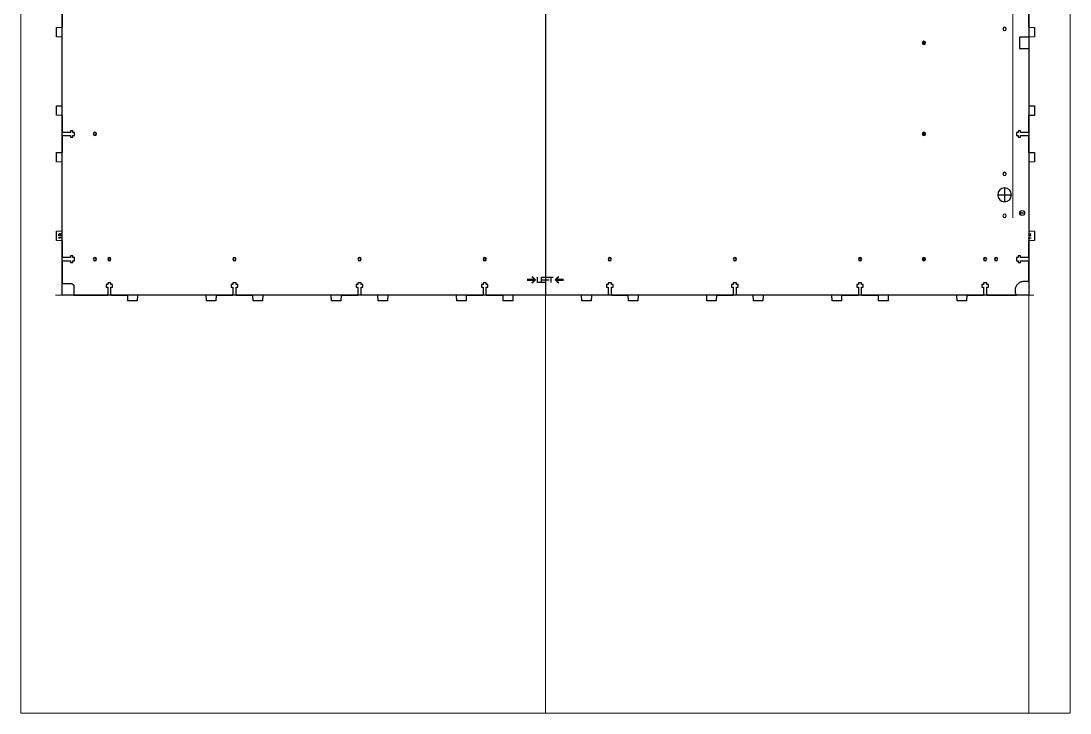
# Model space of a CAD drawing. Header units: millimetres. Extents: x -1949 to 1995, y -1808 to 1842.
# Drawn here: x -843 to 57, y -1808 to -1215 of the extents above; entities that cross this region are included whole.
import ezdxf

# ---------------------------------------------------------------- set-up
doc = ezdxf.new("R2010")
doc.units = ezdxf.units.MM
doc.layers.get('0').update_dxf_attribs({"lineweight": 25, "true_color": 0xffffff})
doc.layers.add('Laser Table', color=2, linetype='Continuous', lineweight=0, true_color=0xffff00)
doc.layers.add('Referance lines', color=2, linetype='Continuous', lineweight=0, true_color=0xffff00)

msp = doc.modelspace()

# ---------------------------------------------------------------- linework, layer by layer
for p, q in [((-807.34637, -1450.2496), (-807.34637, -636.8916)), ((-392.67532, -636.8916), (-392.67532, -1450.2496)), ((21.99572, -636.8916), (21.99572, -1450.2496)), ((-807.34637, -1205.98095), (-807.34637, -1220.35795)), ((21.99572, -1220.37734), (21.99572, -1205.97945)), ((-68.01464, -1232.64377), (-68.01464, -1234.92328)), ((14.09939, -1228.80647), (14.09939, -1238.76087)), ((21.99572, -1228.80647), (14.09939, -1228.80647)), ((-69.15453, -1233.78367), (-66.87474, -1233.78367)), ((14.09939, -1238.76087), (21.99572, -1238.76087)), ((21.99572, -1238.76087), (21.99572, -1287.70415)), ((-807.34637, -1296.12236), (-807.34637, -1310.52025)), ((21.99572, -1310.51875), (21.99572, -1296.14175)), ((-800.32927, -1310.52025), (-807.34637, -1310.52025)), ((-807.34637, -1313.32095), (-800.32927, -1313.32095)), ((-807.34637, -1313.32095), (-807.34637, -1327.69795)), ((-798.12899, -1309.12078), (-800.32927, -1309.12078)), ((-800.32927, -1309.12078), (-800.32927, -1310.52025)), ((-800.32927, -1313.32095), (-800.32927, -1314.72113)), ((-798.12899, -1310.52025), (-798.12899, -1309.12078)), ((-796.68578, -1310.52025), (-798.12899, -1310.52025)), ((-798.12899, -1314.72113), (-798.12899, -1313.32095)), ((-798.12899, -1313.32095), (-796.68578, -1313.32095)), ((-796.68578, -1313.32095), (-796.68578, -1310.52025)), ((-69.15453, -1311.9191), (-66.87474, -1311.9191)), ((-68.01464, -1310.7792), (-68.01464, -1313.05871)), ((12.77834, -1310.51875), (11.33513, -1310.51875)), ((11.33513, -1310.51875), (11.33513, -1313.31945)), ((11.33513, -1313.31945), (12.77834, -1313.31945)), ((14.97862, -1309.11857), (12.77834, -1309.11857)), ((12.77834, -1309.11857), (12.77834, -1310.51875)), ((12.77834, -1313.31945), (12.77834, -1314.71892)), ((14.97862, -1310.51875), (14.97862, -1309.11857)), ((21.99572, -1310.51875), (14.97862, -1310.51875)), ((14.97862, -1313.31945), (21.99572, -1313.31945)), ((14.97862, -1314.71892), (14.97862, -1313.31945)), ((21.99572, -1327.71734), (21.99572, -1313.31945)), ((-800.32927, -1314.72113), (-798.12899, -1314.72113)), ((12.77834, -1314.71892), (14.97862, -1314.71892)), ((1.15431, -1358.20994), (1.15431, -1370.00966)), ((-4.74554, -1364.1098), (7.05417, -1364.1098)), ((-807.34637, -1403.46236), (-807.34637, -1417.86025)), ((21.99572, -1417.85875), (21.99572, -1403.48175)), ((-800.32927, -1417.86025), (-807.34637, -1417.86025)), ((-807.34637, -1420.66095), (-800.32927, -1420.66095)), ((-807.34637, -1420.66095), (-807.34637, -1440.18556)), ((-798.12899, -1416.46078), (-800.32927, -1416.46078)), ((-800.32927, -1416.46078), (-800.32927, -1417.86025)), ((-800.32927, -1420.66095), (-800.32927, -1422.06113)), ((-798.12899, -1417.86025), (-798.12899, -1416.46078)), ((-796.68578, -1417.86025), (-798.12899, -1417.86025)), ((-798.12899, -1422.06113), (-798.12899, -1420.66095)), ((-798.12899, -1420.66095), (-796.68578, -1420.66095)), ((-796.68578, -1420.66095), (-796.68578, -1417.86025)), ((-69.15453, -1419.13292), (-66.87474, -1419.13292)), ((-68.01464, -1417.99302), (-68.01464, -1420.27253)), ((12.77834, -1417.85875), (11.33513, -1417.85875)), ((11.33513, -1417.85875), (11.33513, -1420.65945)), ((11.33513, -1420.65945), (12.77834, -1420.65945)), ((14.97862, -1416.45857), (12.77834, -1416.45857)), ((12.77834, -1416.45857), (12.77834, -1417.85875)), ((12.77834, -1420.65945), (12.77834, -1422.05892)), ((14.97862, -1417.85875), (14.97862, -1416.45857)), ((21.99572, -1417.85875), (14.97862, -1417.85875)), ((14.97862, -1420.65945), (21.99572, -1420.65945)), ((14.97862, -1422.05892), (14.97862, -1420.65945)), ((21.99572, -1438.42985), (21.99572, -1420.65945)), ((-800.32927, -1422.06113), (-798.12899, -1422.06113)), ((12.77834, -1422.05892), (14.97862, -1422.05892)), ((-765.46901, -1439.58901), (-768.26972, -1439.58901)), ((-768.26972, -1439.58901), (-768.26972, -1441.03222)), ((-765.46901, -1441.03222), (-765.46901, -1439.58901)), ((-658.12901, -1439.58901), (-660.92972, -1439.58901)), ((-660.92972, -1439.58901), (-660.92972, -1441.03222)), ((-658.12901, -1441.03222), (-658.12901, -1439.58901)), ((-550.78901, -1439.58901), (-553.58972, -1439.58901)), ((-553.58972, -1439.58901), (-553.58972, -1441.03222)), ((-550.78901, -1441.03222), (-550.78901, -1439.58901)), ((-443.45051, -1439.58901), (-446.25122, -1439.58901)), ((-446.25122, -1439.58901), (-446.25122, -1441.03222)), ((-443.45051, -1441.03222), (-443.45051, -1439.58901)), ((-336.11051, -1439.58901), (-338.91122, -1439.58901)), ((-338.91122, -1439.58901), (-338.91122, -1441.03222)), ((-336.11051, -1441.03222), (-336.11051, -1439.58901)), ((-228.77051, -1439.58901), (-231.57122, -1439.58901)), ((-231.57122, -1439.58901), (-231.57122, -1441.03222)), ((-228.77051, -1441.03222), (-228.77051, -1439.58901)), ((-121.43051, -1439.58901), (-124.23122, -1439.58901)), ((-124.23122, -1439.58901), (-124.23122, -1441.03222)), ((-121.43051, -1441.03222), (-121.43051, -1439.58901)), ((-14.09051, -1439.58901), (-16.89122, -1439.58901)), ((-16.89122, -1439.58901), (-16.89122, -1441.03222)), ((-14.09051, -1441.03222), (-14.09051, -1439.58901)), ((21.99572, -1438.42985), (17.9447, -1438.42985)), ((-797.262, -1442.58557), (-797.262, -1450.2496)), ((-768.26972, -1441.03222), (-769.66919, -1441.03222)), ((-769.66919, -1441.03222), (-769.66919, -1443.2325)), ((-769.66919, -1443.2325), (-768.26972, -1443.2325)), ((-768.26972, -1443.2325), (-768.26972, -1450.2496)), ((-764.06884, -1441.03222), (-765.46901, -1441.03222)), ((-765.46901, -1450.2496), (-765.46901, -1443.2325)), ((-765.46901, -1443.2325), (-764.06884, -1443.2325)), ((-764.06884, -1443.2325), (-764.06884, -1441.03222)), ((-660.92972, -1441.03222), (-662.32919, -1441.03222)), ((-662.32919, -1441.03222), (-662.32919, -1443.2325)), ((-662.32919, -1443.2325), (-660.92972, -1443.2325)), ((-660.92972, -1443.2325), (-660.92972, -1450.2496)), ((-656.72884, -1441.03222), (-658.12901, -1441.03222)), ((-658.12901, -1450.2496), (-658.12901, -1443.2325)), ((-658.12901, -1443.2325), (-656.72884, -1443.2325)), ((-656.72884, -1443.2325), (-656.72884, -1441.03222)), ((-553.58972, -1441.03222), (-554.98919, -1441.03222)), ((-554.98919, -1441.03222), (-554.98919, -1443.2325)), ((-554.98919, -1443.2325), (-553.58972, -1443.2325)), ((-553.58972, -1443.2325), (-553.58972, -1450.2496)), ((-549.38884, -1441.03222), (-550.78901, -1441.03222)), ((-550.78901, -1450.2496), (-550.78901, -1443.2325)), ((-550.78901, -1443.2325), (-549.38884, -1443.2325)), ((-549.38884, -1443.2325), (-549.38884, -1441.03222)), ((-447.65069, -1441.03222), (-447.65069, -1443.2325)), ((-446.25122, -1441.03222), (-447.65069, -1441.03222)), ((-447.65069, -1443.2325), (-446.25122, -1443.2325)), ((-446.25122, -1443.2325), (-446.25122, -1450.2496)), ((-442.05034, -1441.03222), (-443.45051, -1441.03222)), ((-443.45051, -1450.2496), (-443.45051, -1443.2325)), ((-443.45051, -1443.2325), (-442.05034, -1443.2325)), ((-442.05034, -1443.2325), (-442.05034, -1441.03222)), ((-338.91122, -1441.03222), (-340.31069, -1441.03222)), ((-340.31069, -1441.03222), (-340.31069, -1443.2325)), ((-340.31069, -1443.2325), (-338.91122, -1443.2325)), ((-338.91122, -1443.2325), (-338.91122, -1450.2496)), ((-334.71034, -1441.03222), (-336.11051, -1441.03222)), ((-336.11051, -1450.2496), (-336.11051, -1443.2325)), ((-336.11051, -1443.2325), (-334.71034, -1443.2325)), ((-334.71034, -1443.2325), (-334.71034, -1441.03222)), ((-231.57122, -1441.03222), (-232.97069, -1441.03222)), ((-232.97069, -1441.03222), (-232.97069, -1443.2325)), ((-232.97069, -1443.2325), (-231.57122, -1443.2325)), ((-231.57122, -1443.2325), (-231.57122, -1450.2496)), ((-227.37034, -1441.03222), (-228.77051, -1441.03222)), ((-228.77051, -1450.2496), (-228.77051, -1443.2325)), ((-228.77051, -1443.2325), (-227.37034, -1443.2325)), ((-227.37034, -1443.2325), (-227.37034, -1441.03222)), ((-124.23122, -1441.03222), (-125.63069, -1441.03222)), ((-125.63069, -1441.03222), (-125.63069, -1443.2325)), ((-125.63069, -1443.2325), (-124.23122, -1443.2325)), ((-124.23122, -1443.2325), (-124.23122, -1450.2496)), ((-120.03034, -1441.03222), (-121.43051, -1441.03222)), ((-121.43051, -1450.2496), (-121.43051, -1443.2325)), ((-121.43051, -1443.2325), (-120.03034, -1443.2325)), ((-120.03034, -1443.2325), (-120.03034, -1441.03222)), ((-16.89122, -1441.03222), (-18.29069, -1441.03222)), ((-18.29069, -1441.03222), (-18.29069, -1443.2325)), ((-18.29069, -1443.2325), (-16.89122, -1443.2325)), ((-16.89122, -1443.2325), (-16.89122, -1450.2496)), ((-12.69034, -1441.03222), (-14.09051, -1441.03222)), ((-14.09051, -1450.2496), (-14.09051, -1443.2325)), ((-14.09051, -1443.2325), (-12.69034, -1443.2325)), ((-12.69034, -1443.2325), (-12.69034, -1441.03222)), ((21.99572, -1450.2496), (-807.34637, -1450.2496)), ((-797.262, -1450.2496), (-768.26972, -1450.2496)), ((-765.46901, -1450.2496), (-751.09202, -1450.2496)), ((-675.3276, -1450.2496), (-660.92972, -1450.2496)), ((-658.12901, -1450.2496), (-643.75202, -1450.2496)), ((-567.9876, -1450.2496), (-553.58972, -1450.2496)), ((-536.41202, -1450.2496), (-550.78901, -1450.2496)), ((-460.6491, -1450.2496), (-446.25122, -1450.2496)), ((-443.45051, -1450.2496), (-429.07352, -1450.2496)), ((-338.91122, -1450.2496), (-353.3091, -1450.2496)), ((-336.11051, -1450.2496), (-321.73352, -1450.2496)), ((-245.9691, -1450.2496), (-231.57122, -1450.2496)), ((-214.39352, -1450.2496), (-228.77051, -1450.2496)), ((-138.6291, -1450.2496), (-124.23122, -1450.2496)), ((-121.43051, -1450.2496), (-107.05352, -1450.2496)), ((-31.2891, -1450.2496), (-16.89122, -1450.2496)), ((-14.09051, -1450.2496), (11.43488, -1450.2496))]:
    msp.add_line(p, q)
at = {"color": 1, "true_color": 0xff0000}
for p, q in [((-812.21809, -1220.55805), (-807.34637, -1220.35795)), ((-812.21809, -1228.59545), (-812.21809, -1220.55805)), ((21.99572, -1220.37734), (26.86744, -1220.57743)), ((26.86744, -1220.57743), (26.86744, -1228.60637)), ((-807.34637, -1228.79555), (-812.21809, -1228.59545)), ((-807.34637, -1287.69323), (-807.34637, -1228.79555)), ((26.86744, -1228.60637), (21.99572, -1228.80647)), ((-812.21809, -1287.89333), (-807.34637, -1287.69323)), ((-812.21809, -1295.92227), (-812.21809, -1287.89333)), ((-807.34637, -1296.12236), (-812.21809, -1295.92227)), ((21.99572, -1287.70415), (26.86744, -1287.90425)), ((26.86744, -1295.94165), (21.99572, -1296.14175)), ((26.86744, -1287.90425), (26.86744, -1295.94165)), ((-812.21809, -1327.89805), (-807.34637, -1327.69795)), ((-812.21809, -1335.93545), (-812.21809, -1327.89805)), ((21.99572, -1327.71734), (26.86744, -1327.91743)), ((26.86744, -1327.91743), (26.86744, -1335.94637)), ((-807.34637, -1336.13555), (-812.21809, -1335.93545)), ((-807.34637, -1395.03323), (-807.34637, -1336.13555)), ((26.86744, -1335.94637), (21.99572, -1336.14647)), ((21.99572, -1336.14647), (21.99572, -1395.04415)), ((-812.21809, -1395.23333), (-807.34637, -1395.03323)), ((-812.21809, -1403.26227), (-812.21809, -1395.23333)), ((-807.34637, -1403.46236), (-812.21809, -1403.26227)), ((21.99572, -1395.04415), (26.86744, -1395.24425)), ((26.86744, -1403.28165), (21.99572, -1403.48175)), ((26.86744, -1395.24425), (26.86744, -1403.28165)), ((-807.34637, -1440.18556), (-799.66202, -1440.18556)), ((-750.89192, -1455.12132), (-751.09202, -1450.2496)), ((-742.85451, -1455.12132), (-750.89192, -1455.12132)), ((-742.65442, -1450.2496), (-742.85451, -1455.12132)), ((-683.75673, -1450.2496), (-742.65442, -1450.2496)), ((-683.55664, -1455.12132), (-683.75673, -1450.2496)), ((-675.5277, -1455.12132), (-683.55664, -1455.12132)), ((-675.3276, -1450.2496), (-675.5277, -1455.12132)), ((-643.55192, -1455.12132), (-643.75202, -1450.2496)), ((-635.51451, -1455.12132), (-643.55192, -1455.12132)), ((-635.31442, -1450.2496), (-635.51451, -1455.12132)), ((-576.41673, -1450.2496), (-635.31442, -1450.2496)), ((-576.21664, -1455.12132), (-576.41673, -1450.2496)), ((-568.1877, -1455.12132), (-576.21664, -1455.12132)), ((-567.9876, -1450.2496), (-568.1877, -1455.12132)), ((-536.21192, -1455.12132), (-536.41202, -1450.2496)), ((-528.17451, -1455.12132), (-536.21192, -1455.12132)), ((-527.97442, -1450.2496), (-528.17451, -1455.12132)), ((-469.07823, -1450.2496), (-527.97442, -1450.2496)), ((-468.87814, -1455.12132), (-469.07823, -1450.2496)), ((-460.8492, -1455.12132), (-468.87814, -1455.12132)), ((-460.6491, -1450.2496), (-460.8492, -1455.12132)), ((-428.87342, -1455.12132), (-429.07352, -1450.2496)), ((-420.83601, -1455.12132), (-428.87342, -1455.12132)), ((-420.63592, -1450.2496), (-420.83601, -1455.12132)), ((-361.73823, -1450.2496), (-420.63592, -1450.2496)), ((-361.53814, -1455.12132), (-361.73823, -1450.2496)), ((-353.5092, -1455.12132), (-361.53814, -1455.12132)), ((-353.3091, -1450.2496), (-353.5092, -1455.12132)), ((-321.53342, -1455.12132), (-321.73352, -1450.2496)), ((-313.49601, -1455.12132), (-321.53342, -1455.12132)), ((-313.29592, -1450.2496), (-313.49601, -1455.12132)), ((-254.39823, -1450.2496), (-313.29592, -1450.2496)), ((-254.19814, -1455.12132), (-254.39823, -1450.2496)), ((-246.1692, -1455.12132), (-254.19814, -1455.12132)), ((-245.9691, -1450.2496), (-246.1692, -1455.12132)), ((-214.19342, -1455.12132), (-214.39352, -1450.2496)), ((-206.15601, -1455.12132), (-214.19342, -1455.12132)), ((-205.95592, -1450.2496), (-206.15601, -1455.12132)), ((-147.05823, -1450.2496), (-205.95592, -1450.2496)), ((-146.85814, -1455.12132), (-147.05823, -1450.2496)), ((-138.8292, -1455.12132), (-146.85814, -1455.12132)), ((-138.6291, -1450.2496), (-138.8292, -1455.12132)), ((-106.85342, -1455.12132), (-107.05352, -1450.2496)), ((-98.81601, -1455.12132), (-106.85342, -1455.12132)), ((-98.61592, -1450.2496), (-98.81601, -1455.12132)), ((-39.71823, -1450.2496), (-98.61592, -1450.2496)), ((-39.51814, -1455.12132), (-39.71823, -1450.2496)), ((-31.4892, -1455.12132), (-39.51814, -1455.12132)), ((-31.2891, -1450.2496), (-31.4892, -1455.12132))]:
    msp.add_line(p, q, dxfattribs=at)
at = {"color": 5, "true_color": 0x0000ff}
for points in [[(14.93593, -1379.71239), (14.93593, -1379.62462), (17.31873, -1379.62462)], [(-810.17701, -1399.26386), (-810.17701, -1397.95068)], [(-807.76006, -1398.03845), (-807.76006, -1399.26386), (-810.17701, -1399.26386), (-810.17701, -1399.26386)], [(-810.16007, -1400.86575), (-810.16007, -1400.77742), (-807.77727, -1400.77742)], [(-809.02949, -1397.83581), (-809.02272, -1397.83581)], [(-809.0261, -1397.83581), (-809.02893, -1399.26386)], [(24.05985, -1399.63088), (21.64318, -1398.52034), (21.64318, -1398.43229), (24.05985, -1397.32202)], [(21.6604, -1401.09759), (21.6604, -1401.00954), (24.0432, -1401.00954)], [(23.26116, -1397.69004), (23.26116, -1399.26992)], [(-404.27386, -1434.40651), (-401.88259, -1436.79834), (-408.4214, -1436.79834)], [(-408.4214, -1437.19853), (-401.88174, -1437.19853), (-404.28204, -1439.59911)], [(-403.9764, -1434.21685), (-401.19425, -1436.99872), (-403.9764, -1439.78058)], [(-396.53787, -1439.17691), (-399.59433, -1439.17691), (-399.59433, -1434.82109)], [(-392.68948, -1439.17691), (-396.1182, -1439.17691), (-396.1182, -1434.82109), (-392.72617, -1434.82109)], [(-396.1182, -1436.8466), (-392.86672, -1436.8466)], [(-392.30707, -1439.17691), (-392.30707, -1434.82109), (-389.25061, -1434.82109)], [(-392.30707, -1436.8466), (-389.42784, -1436.8466)], [(-389.727, -1434.82109), (-385.96893, -1434.82109)], [(-387.83724, -1439.17691), (-387.83724, -1434.82109)], [(-381.58686, -1439.78086), (-384.36901, -1436.999), (-381.58686, -1434.21713)], [(-377.14158, -1436.79862), (-383.68123, -1436.79862), (-381.28093, -1434.3986)], [(-381.28912, -1439.59065), (-383.68039, -1437.19966), (-377.14158, -1437.19966)]]:
    msp.add_lwpolyline(points, dxfattribs=at)
at = {"color": 3, "true_color": 0x00ff00}
for points in [[(1.15396, -1220.41546), (0.36691, -1220.41546), (-0.27091, -1221.05329), (-0.27091, -1221.84033)], [(-0.27091, -1221.84033), (-0.27091, -1222.62667), (0.36691, -1223.26485), (1.15396, -1223.26485)], [(2.57883, -1221.84033), (2.57883, -1221.05329), (1.94136, -1220.41546), (1.15396, -1220.41546)], [(1.15396, -1223.26485), (1.94136, -1223.26485), (2.57883, -1222.62703), (2.57883, -1221.84033)], [(-68.01464, -1232.3588), (-68.80169, -1232.3588), (-69.43951, -1232.99697), (-69.43951, -1233.78367)], [(-66.58977, -1233.78367), (-66.58977, -1232.99697), (-67.22724, -1232.3588), (-68.01464, -1232.3588)], [(-69.43951, -1233.78367), (-69.43951, -1234.57036), (-68.80169, -1235.20818), (-68.01464, -1235.20818)], [(-68.01464, -1235.20818), (-67.22724, -1235.20818), (-66.58977, -1234.57036), (-66.58977, -1233.78367)], [(-779.24007, -1310.49423), (-780.02712, -1310.49423), (-780.66494, -1311.1324), (-780.66494, -1311.9191)], [(-780.66494, -1311.9191), (-780.66494, -1312.70579), (-780.02712, -1313.34362), (-779.24007, -1313.34362)], [(-777.8152, -1311.9191), (-777.8152, -1311.1324), (-778.45267, -1310.49423), (-779.24007, -1310.49423)], [(-779.24007, -1313.34362), (-778.45267, -1313.34362), (-777.8152, -1312.70579), (-777.8152, -1311.9191)], [(-68.01464, -1310.49423), (-68.80169, -1310.49423), (-69.43951, -1311.1324), (-69.43951, -1311.9191)], [(-69.43951, -1311.9191), (-69.43951, -1312.70579), (-68.80169, -1313.34362), (-68.01464, -1313.34362)], [(-66.58977, -1311.9191), (-66.58977, -1311.1324), (-67.22724, -1310.49423), (-68.01464, -1310.49423)], [(-68.01464, -1313.34362), (-67.22724, -1313.34362), (-66.58977, -1312.70579), (-66.58977, -1311.9191)], [(1.15396, -1344.68515), (0.36691, -1344.68515), (-0.27091, -1345.32332), (-0.27091, -1346.11002)], [(-0.27091, -1346.11002), (-0.27091, -1346.89671), (0.36691, -1347.53454), (1.15396, -1347.53454)], [(2.57883, -1346.11002), (2.57883, -1345.32332), (1.94136, -1344.68515), (1.15396, -1344.68515)], [(1.15396, -1347.53454), (1.94136, -1347.53454), (2.57883, -1346.89671), (2.57883, -1346.11002)], [(1.15431, -1358.20994), (-2.10535, -1358.20994), (-4.74589, -1360.85049), (-4.74554, -1364.1098)], [(7.05417, -1364.1098), (7.05417, -1360.85049), (4.41222, -1358.20994), (1.15431, -1358.20994)], [(-4.74554, -1364.1098), (-4.74554, -1367.36806), (-2.105, -1370.00966), (1.15431, -1370.00966)], [(1.15431, -1370.00966), (4.41222, -1370.00966), (7.05417, -1367.36806), (7.05417, -1364.1098)], [(1.15396, -1380.68506), (0.36691, -1380.68506), (-0.27091, -1381.32289), (-0.27091, -1382.10993)], [(-0.27091, -1382.10993), (-0.27091, -1382.89627), (0.36691, -1383.53445), (1.15396, -1383.53445)], [(2.57883, -1382.10993), (2.57883, -1381.32289), (1.94136, -1380.68506), (1.15396, -1380.68506)], [(1.15396, -1383.53445), (1.94136, -1383.53445), (2.57883, -1382.89663), (2.57883, -1382.10993)], [(-779.24007, -1417.83423), (-780.02712, -1417.83423), (-780.66494, -1418.4724), (-780.66494, -1419.2591)], [(-780.66494, -1419.2591), (-780.66494, -1420.04579), (-780.02712, -1420.68362), (-779.24007, -1420.68362)], [(-777.8152, -1419.2591), (-777.8152, -1418.4724), (-778.45267, -1417.83423), (-779.24007, -1417.83423)], [(-779.24007, -1420.68362), (-778.45267, -1420.68362), (-777.8152, -1420.04579), (-777.8152, -1419.2591)], [(-766.87087, -1417.83423), (-767.65791, -1417.83423), (-768.29574, -1418.4724), (-768.29574, -1419.2591)], [(-768.29574, -1419.2591), (-768.29574, -1420.04579), (-767.65791, -1420.68362), (-766.87087, -1420.68362)], [(-765.446, -1419.2591), (-765.446, -1418.4724), (-766.08347, -1417.83423), (-766.87087, -1417.83423)], [(-766.87087, -1420.68362), (-766.08347, -1420.68362), (-765.446, -1420.04579), (-765.446, -1419.2591)], [(-659.53087, -1417.83423), (-660.31791, -1417.83423), (-660.95574, -1418.4724), (-660.95574, -1419.2591)], [(-660.95574, -1419.2591), (-660.95574, -1420.04579), (-660.31791, -1420.68362), (-659.53087, -1420.68362)], [(-658.106, -1419.2591), (-658.106, -1418.4724), (-658.74347, -1417.83423), (-659.53087, -1417.83423)], [(-659.53087, -1420.68362), (-658.74347, -1420.68362), (-658.106, -1420.04579), (-658.106, -1419.2591)], [(-552.19087, -1417.83423), (-552.97791, -1417.83423), (-553.61574, -1418.4724), (-553.61574, -1419.2591)], [(-553.61574, -1419.2591), (-553.61574, -1420.04579), (-552.97791, -1420.68362), (-552.19087, -1420.68362)], [(-550.766, -1419.2591), (-550.766, -1418.4724), (-551.40347, -1417.83423), (-552.19087, -1417.83423)], [(-552.19087, -1420.68362), (-551.40347, -1420.68362), (-550.766, -1420.04579), (-550.766, -1419.2591)], [(-444.85087, -1417.83423), (-445.63791, -1417.83423), (-446.27574, -1418.4724), (-446.27574, -1419.2591)], [(-446.27574, -1419.2591), (-446.27574, -1420.04579), (-445.63791, -1420.68362), (-444.85087, -1420.68362)], [(-443.426, -1419.2591), (-443.426, -1418.4724), (-444.06347, -1417.83423), (-444.85087, -1417.83423)], [(-444.85087, -1420.68362), (-444.06347, -1420.68362), (-443.426, -1420.04579), (-443.426, -1419.2591)], [(-337.51087, -1417.83423), (-338.29791, -1417.83423), (-338.93574, -1418.4724), (-338.93574, -1419.2591)], [(-338.93574, -1419.2591), (-338.93574, -1420.04579), (-338.29791, -1420.68362), (-337.51087, -1420.68362)], [(-336.086, -1419.2591), (-336.086, -1418.4724), (-336.72347, -1417.83423), (-337.51087, -1417.83423)], [(-337.51087, -1420.68362), (-336.72347, -1420.68362), (-336.086, -1420.04579), (-336.086, -1419.2591)], [(-230.17237, -1417.83423), (-230.95941, -1417.83423), (-231.59724, -1418.4724), (-231.59724, -1419.2591)], [(-231.59724, -1419.2591), (-231.59724, -1420.04579), (-230.95941, -1420.68362), (-230.17237, -1420.68362)], [(-228.7475, -1419.2591), (-228.7475, -1418.4724), (-229.38497, -1417.83423), (-230.17237, -1417.83423)], [(-230.17237, -1420.68362), (-229.38497, -1420.68362), (-228.7475, -1420.04579), (-228.7475, -1419.2591)], [(-122.83237, -1417.83423), (-123.61941, -1417.83423), (-124.25724, -1418.4724), (-124.25724, -1419.2591)], [(-124.25724, -1419.2591), (-124.25724, -1420.04579), (-123.61941, -1420.68362), (-122.83237, -1420.68362)], [(-121.4075, -1419.2591), (-121.4075, -1418.4724), (-122.04497, -1417.83423), (-122.83237, -1417.83423)], [(-122.83237, -1420.68362), (-122.04497, -1420.68362), (-121.4075, -1420.04579), (-121.4075, -1419.2591)], [(-68.01464, -1417.70805), (-68.80169, -1417.70805), (-69.43951, -1418.34622), (-69.43951, -1419.13292)], [(-69.43951, -1419.13292), (-69.43951, -1419.91961), (-68.80169, -1420.55743), (-68.01464, -1420.55743)], [(-66.58977, -1419.13292), (-66.58977, -1418.34622), (-67.22724, -1417.70805), (-68.01464, -1417.70805)], [(-68.01464, -1420.55743), (-67.22724, -1420.55743), (-66.58977, -1419.91961), (-66.58977, -1419.13292)], [(-15.49237, -1417.83423), (-16.27941, -1417.83423), (-16.91724, -1418.4724), (-16.91724, -1419.2591)], [(-16.91724, -1419.2591), (-16.91724, -1420.04579), (-16.27941, -1420.68362), (-15.49237, -1420.68362)], [(-14.0675, -1419.2591), (-14.0675, -1418.4724), (-14.70497, -1417.83423), (-15.49237, -1417.83423)], [(-15.49237, -1420.68362), (-14.70497, -1420.68362), (-14.0675, -1420.04579), (-14.0675, -1419.2591)], [(-6.11214, -1417.83423), (-6.89919, -1417.83423), (-7.53701, -1418.4724), (-7.53701, -1419.2591)], [(-7.53701, -1419.2591), (-7.53701, -1420.04579), (-6.89919, -1420.68362), (-6.11214, -1420.68362)], [(-4.68727, -1419.2591), (-4.68727, -1418.4724), (-5.32474, -1417.83423), (-6.11214, -1417.83423)], [(-6.11214, -1420.68362), (-5.32474, -1420.68362), (-4.68727, -1420.04579), (-4.68727, -1419.2591)]]:
    msp.add_open_spline(points, degree=3, dxfattribs=at)
at = {"color": 6, "true_color": 0xff00ff}
for points in [[(-68.01464, -1232.64377), (-68.64428, -1232.64377), (-69.15453, -1233.15431), (-69.15453, -1233.78367)], [(-66.87474, -1233.78367), (-66.87474, -1233.15431), (-67.38472, -1232.64377), (-68.01464, -1232.64377)], [(-69.15453, -1233.78367), (-69.15453, -1234.41302), (-68.64428, -1234.92328), (-68.01464, -1234.92328)], [(-68.01464, -1234.92328), (-67.38472, -1234.92328), (-66.87474, -1234.41302), (-66.87474, -1233.78367)], [(-779.24007, -1310.7792), (-779.86971, -1310.7792), (-780.37996, -1311.28974), (-780.37996, -1311.9191)], [(-780.37996, -1311.9191), (-780.37996, -1312.54845), (-779.86971, -1313.05871), (-779.24007, -1313.05871)], [(-778.10017, -1311.9191), (-778.10017, -1311.28974), (-778.61015, -1310.7792), (-779.24007, -1310.7792)], [(-779.24007, -1313.05871), (-778.61015, -1313.05871), (-778.10017, -1312.54845), (-778.10017, -1311.9191)], [(-68.01464, -1310.7792), (-68.64428, -1310.7792), (-69.15453, -1311.28974), (-69.15453, -1311.9191)], [(-69.15453, -1311.9191), (-69.15453, -1312.54845), (-68.64428, -1313.05871), (-68.01464, -1313.05871)], [(-66.87474, -1311.9191), (-66.87474, -1311.28974), (-67.38472, -1310.7792), (-68.01464, -1310.7792)], [(-68.01464, -1313.05871), (-67.38472, -1313.05871), (-66.87474, -1312.54845), (-66.87474, -1311.9191)], [(-779.24007, -1418.1192), (-779.86971, -1418.1192), (-780.37996, -1418.62974), (-780.37996, -1419.2591)], [(-780.37996, -1419.2591), (-780.37996, -1419.88845), (-779.86971, -1420.39871), (-779.24007, -1420.39871)], [(-778.10017, -1419.2591), (-778.10017, -1418.62974), (-778.61015, -1418.1192), (-779.24007, -1418.1192)], [(-779.24007, -1420.39871), (-778.61015, -1420.39871), (-778.10017, -1419.88845), (-778.10017, -1419.2591)], [(-766.87087, -1418.1192), (-767.5005, -1418.1192), (-768.01076, -1418.62974), (-768.01076, -1419.2591)], [(-768.01076, -1419.2591), (-768.01076, -1419.88845), (-767.5005, -1420.39871), (-766.87087, -1420.39871)], [(-765.73097, -1419.2591), (-765.73097, -1418.62974), (-766.24095, -1418.1192), (-766.87087, -1418.1192)], [(-766.87087, -1420.39871), (-766.24095, -1420.39871), (-765.73097, -1419.88845), (-765.73097, -1419.2591)], [(-659.53087, -1418.1192), (-660.1605, -1418.1192), (-660.67076, -1418.62974), (-660.67076, -1419.2591)], [(-660.67076, -1419.2591), (-660.67076, -1419.88845), (-660.1605, -1420.39871), (-659.53087, -1420.39871)], [(-658.39097, -1419.2591), (-658.39097, -1418.62974), (-658.90095, -1418.1192), (-659.53087, -1418.1192)], [(-659.53087, -1420.39871), (-658.90095, -1420.39871), (-658.39097, -1419.88845), (-658.39097, -1419.2591)], [(-552.19087, -1418.1192), (-552.8205, -1418.1192), (-553.33076, -1418.62974), (-553.33076, -1419.2591)], [(-553.33076, -1419.2591), (-553.33076, -1419.88845), (-552.8205, -1420.39871), (-552.19087, -1420.39871)], [(-551.05097, -1419.2591), (-551.05097, -1418.62974), (-551.56095, -1418.1192), (-552.19087, -1418.1192)], [(-552.19087, -1420.39871), (-551.56095, -1420.39871), (-551.05097, -1419.88845), (-551.05097, -1419.2591)], [(-444.85087, -1418.1192), (-445.4805, -1418.1192), (-445.99076, -1418.62974), (-445.99076, -1419.2591)], [(-445.99076, -1419.2591), (-445.99076, -1419.88845), (-445.4805, -1420.39871), (-444.85087, -1420.39871)], [(-443.71097, -1419.2591), (-443.71097, -1418.62974), (-444.22095, -1418.1192), (-444.85087, -1418.1192)], [(-444.85087, -1420.39871), (-444.22095, -1420.39871), (-443.71097, -1419.88845), (-443.71097, -1419.2591)], [(-337.51087, -1418.1192), (-338.1405, -1418.1192), (-338.65076, -1418.62974), (-338.65076, -1419.2591)], [(-338.65076, -1419.2591), (-338.65076, -1419.88845), (-338.1405, -1420.39871), (-337.51087, -1420.39871)], [(-336.37097, -1419.2591), (-336.37097, -1418.62974), (-336.88095, -1418.1192), (-337.51087, -1418.1192)], [(-337.51087, -1420.39871), (-336.88095, -1420.39871), (-336.37097, -1419.88845), (-336.37097, -1419.2591)], [(-230.17237, -1418.1192), (-230.802, -1418.1192), (-231.31226, -1418.62974), (-231.31226, -1419.2591)], [(-231.31226, -1419.2591), (-231.31226, -1419.88845), (-230.802, -1420.39871), (-230.17237, -1420.39871)], [(-229.03247, -1419.2591), (-229.03247, -1418.62974), (-229.54245, -1418.1192), (-230.17237, -1418.1192)], [(-230.17237, -1420.39871), (-229.54245, -1420.39871), (-229.03247, -1419.88845), (-229.03247, -1419.2591)], [(-122.83237, -1418.1192), (-123.462, -1418.1192), (-123.97226, -1418.62974), (-123.97226, -1419.2591)], [(-123.97226, -1419.2591), (-123.97226, -1419.88845), (-123.462, -1420.39871), (-122.83237, -1420.39871)], [(-121.69247, -1419.2591), (-121.69247, -1418.62974), (-122.20245, -1418.1192), (-122.83237, -1418.1192)], [(-122.83237, -1420.39871), (-122.20245, -1420.39871), (-121.69247, -1419.88845), (-121.69247, -1419.2591)], [(-68.01464, -1417.99302), (-68.64428, -1417.99302), (-69.15453, -1418.50356), (-69.15453, -1419.13292)], [(-69.15453, -1419.13292), (-69.15453, -1419.76227), (-68.64428, -1420.27253), (-68.01464, -1420.27253)], [(-66.87474, -1419.13292), (-66.87474, -1418.50356), (-67.38472, -1417.99302), (-68.01464, -1417.99302)], [(-68.01464, -1420.27253), (-67.38472, -1420.27253), (-66.87474, -1419.76227), (-66.87474, -1419.13292)], [(-15.49237, -1418.1192), (-16.122, -1418.1192), (-16.63226, -1418.62974), (-16.63226, -1419.2591)], [(-16.63226, -1419.2591), (-16.63226, -1419.88845), (-16.122, -1420.39871), (-15.49237, -1420.39871)], [(-14.35247, -1419.2591), (-14.35247, -1418.62974), (-14.86245, -1418.1192), (-15.49237, -1418.1192)], [(-15.49237, -1420.39871), (-14.86245, -1420.39871), (-14.35247, -1419.88845), (-14.35247, -1419.2591)], [(-6.11214, -1418.1192), (-6.74178, -1418.1192), (-7.25204, -1418.62974), (-7.25204, -1419.2591)], [(-7.25204, -1419.2591), (-7.25204, -1419.88845), (-6.74178, -1420.39871), (-6.11214, -1420.39871)], [(-4.97225, -1419.2591), (-4.97225, -1418.62974), (-5.48222, -1418.1192), (-6.11214, -1418.1192)], [(-6.11214, -1420.39871), (-5.48222, -1420.39871), (-4.97225, -1419.88845), (-4.97225, -1419.2591)]]:
    msp.add_open_spline(points, degree=3, dxfattribs=at)
at = {"color": 5, "true_color": 0x0000ff}
for points in [[(14.08277, -1379.70449), (14.08277, -1378.53129), (15.03415, -1377.57964), (16.20734, -1377.57964)], [(16.20734, -1381.82906), (15.03415, -1381.82906), (14.08277, -1380.87769), (14.08277, -1379.70449)], [(15.38579, -1380.46395), (15.29492, -1380.09847), (15.10188, -1379.85463), (14.93593, -1379.71239)], [(16.20734, -1377.57964), (17.38054, -1377.57964), (18.33191, -1378.53101), (18.33191, -1379.70449)], [(18.33191, -1379.70449), (18.33191, -1380.87769), (17.38054, -1381.82906), (16.20734, -1381.82906)], [(-810.17701, -1397.95068), (-810.17701, -1397.56798), (-809.97042, -1397.30072), (-809.57785, -1397.30072)], [(-809.71021, -1401.61703), (-809.80137, -1401.25155), (-809.99413, -1401.00799), (-810.16007, -1400.86575)], [(-809.57785, -1397.30072), (-809.29337, -1397.30072), (-809.02272, -1397.55133), (-809.02949, -1397.83581)], [(-809.02272, -1397.83581), (-809.00917, -1397.52057), (-808.84012, -1397.22593), (-808.41707, -1397.22593)], [(-808.41707, -1397.22593), (-808.13598, -1397.22593), (-807.76006, -1397.40571), (-807.76006, -1398.03845)], [(22.10998, -1401.84887), (22.0191, -1401.48339), (21.82635, -1401.23983), (21.6604, -1401.09759)]]:
    msp.add_open_spline(points, degree=3, dxfattribs=at)
msp.add_open_spline([(17.9447, -1438.42985), (18.32515, -1438.41271), (16.40135, -1438.46304), (15.83488, -1438.62417), (14.93982, -1438.96345), (14.23002, -1439.31529), (13.42825, -1439.7699), (12.59995, -1440.50664), (11.71514, -1441.28499), (11.08796, -1442.41981), (10.42253, -1443.62804), (10.20504, -1444.94317), (10.15393, -1446.16122), (10.21501, -1447.30599), (10.50263, -1448.57347), (11.02903, -1449.38388), (11.19724, -1450.26031), (11.43488, -1450.2496)], degree=3, knots=[0, 0, 0, 0, 1.142485308, 2.346082588, 3.019203753, 3.816741159, 4.773559559, 5.752632525, 7.145007817, 8.265175446, 9.615532242, 11.260627557, 12.19788633, 13.268233558, 14.729827429, 15.87300286, 16.586650241, 16.586650241, 16.586650241, 16.586650241])
at = {"color": 1, "true_color": 0xff0000}
msp.add_open_spline([(-799.66202, -1440.18556), (-798.33671, -1440.18556), (-797.262, -1441.25998), (-797.262, -1442.58557)], degree=3, dxfattribs=at)
at = {"layer": 'Laser Table', "color": 2, "true_color": 0xffff00}
for p, q in [((-842.67532, -1808.3916), (-842.67532, -608.3916)), ((57.32468, -1808.3916), (57.32468, -608.3916)), ((57.32468, -1808.3916), (-842.67532, -1808.3916))]:
    msp.add_line(p, q, dxfattribs=at)
at = {"layer": 'Referance lines'}
for p, q in [((21.99651, -499.7463), (21.99651, -1808.3916)), ((-392.67532, -636.8916), (-392.67532, -1450.2496)), ((26.32274, -1450.2496), (-811.67339, -1450.2496))]:
    msp.add_line(p, q, dxfattribs=at)
at = {"layer": 'Referance lines', "color": 2, "true_color": 0xffff00}
for p, q in [((-392.67532, -608.3916), (-392.67532, -1808.3916)), ((-392.67532, -636.8916), (-392.67532, -1450.2496)), ((8.15437, -1043.5706), (8.15437, -1383.8056)), ((-392.67532, -1600.2496), (-392.67532, -1300.2496)), ((-813.16863, -1450.2496), (24.8275, -1450.2496)), ((-543.13615, -1450.2496), (-813.16863, -1450.2496)), ((-813.16863, -1450.2496), (-543.13615, -1450.2496)), ((24.8275, -1450.2496), (-245.20498, -1450.2496)), ((-392.67532, -1761.15024), (-392.67532, -1653.81024))]:
    msp.add_line(p, q, dxfattribs=at)

doc.saveas('drawing.dxf')
